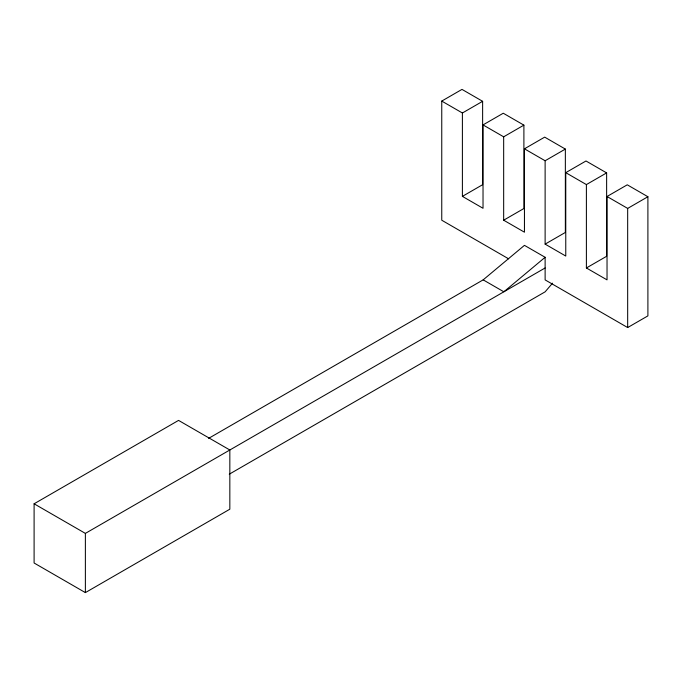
<?xml version="1.0" encoding="UTF-8"?>
<svg xmlns="http://www.w3.org/2000/svg" width="682" height="682" viewBox="0 0 682 682"><rect width="100%" height="100%" fill="white"/><g stroke="black" fill="none" stroke-linecap="round" stroke-linejoin="round"><path stroke-width="1.02" d="M552.539 283.175L545.123 291.836L229.263 474.195M208.598 438.381L483.171 279.859L524.449 245.35L545.123 257.285L545.123 279.901L627.67 327.556L647.9 315.877L647.9 196.731L627.261 184.813L607.031 196.501L607.031 279.876L586.392 267.966L586.392 184.583L565.762 172.665L565.762 256.048L545.123 244.13L545.123 160.756L524.449 148.821L524.449 232.195L503.666 220.201L503.666 136.818L483.027 124.908L483.027 208.283L462.396 196.373L462.396 112.99L441.757 101.081L441.757 220.226L508.653 258.845M545.123 257.285L503.853 291.794L483.171 279.859M441.757 101.081L461.987 89.393L482.626 101.311L482.626 184.694L462.396 196.373M462.396 112.99L482.626 101.311M483.027 124.908L503.265 113.229L523.895 125.138L523.895 208.522L503.666 220.201M503.666 136.818L523.895 125.138M524.449 148.821L544.679 137.133L565.352 149.077L565.352 232.451L545.123 244.13M545.123 160.756L565.352 149.077M565.762 172.665L585.991 160.986L606.63 172.904L606.63 256.287L586.392 267.966M586.392 184.583L606.63 172.904M34.1 503.793L178.556 420.393L229.834 449.992L229.834 509.198L85.378 592.607L34.1 563L34.1 503.793L85.378 533.392L545.123 267.966M607.031 196.501L627.67 208.411L647.9 196.731M627.67 208.411L627.67 327.556M85.378 533.392L85.378 592.607"/></g></svg>
